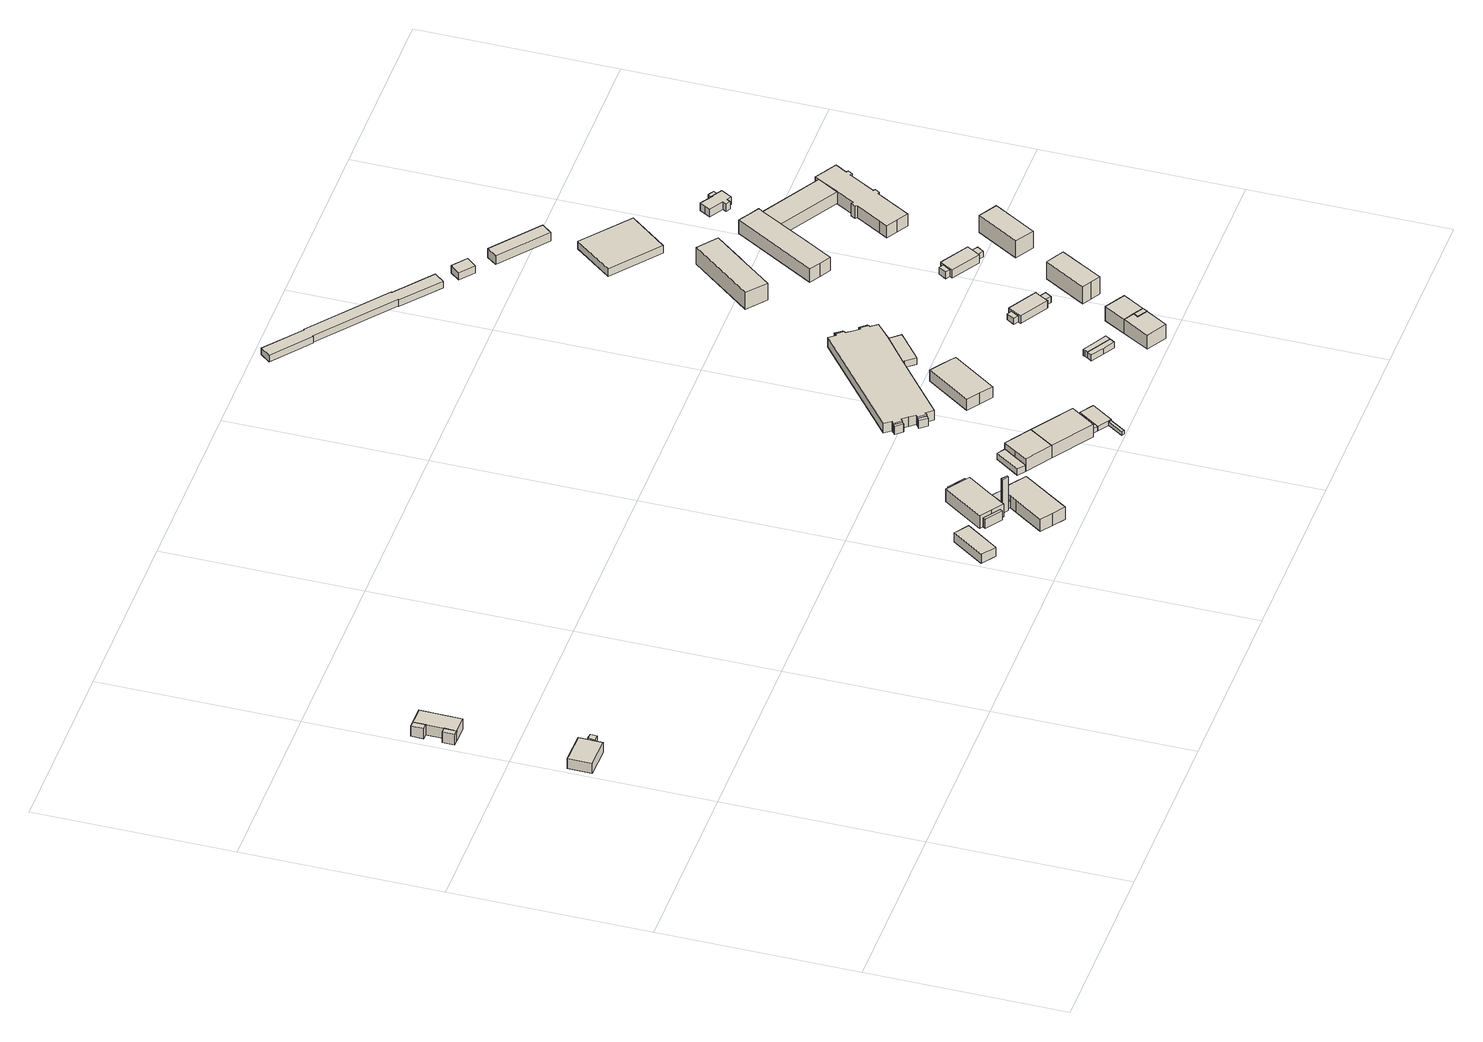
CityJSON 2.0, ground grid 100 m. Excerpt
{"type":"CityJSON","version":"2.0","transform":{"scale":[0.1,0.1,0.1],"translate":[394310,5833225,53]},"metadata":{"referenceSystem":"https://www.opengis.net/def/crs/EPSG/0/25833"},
"CityObjects":{
"building1":{"type":"Building","attributes":{"Gemeindeschluessel":"11000003","BezugspunktDach":"2200","function":"31001_2120","measuredHeight":6.38,"storeysAboveGround":1},"address":[{"country":"Germany","locality":"Berlin","thoroughfareNumber":"5 (2)","thoroughfareName":"Am Vorwerk"}],"geometry":[{"type":"Solid","lod":"1","boundaries":[[[[0,1,2,3,4]],[[5,6,7,8,9]],[[5,9,4,3]],[[6,5,3,2]],[[7,6,2,1]],[[8,7,1,0]],[[9,8,0,4]]]]}]},
"building2":{"type":"Building","attributes":{"Gemeindeschluessel":"11000003","BezugspunktDach":"2200","function":"31001_2523","measuredHeight":2.73,"storeysAboveGround":1},"address":[{"country":"Germany","locality":"Berlin","thoroughfareNumber":"5 (1)","thoroughfareName":"Am Vorwerk"}],"geometry":[{"type":"Solid","lod":"1","boundaries":[[[[10,11,12,13]],[[14,15,16,17]],[[14,17,13,12]],[[15,14,12,11]],[[16,15,11,10]],[[17,16,10,13]]]]}]},
"building3":{"type":"Building","attributes":{"Gemeindeschluessel":"11000003","function":"31001_2600"},"address":[{"country":"Germany","locality":"Berlin","thoroughfareNumber":"5","thoroughfareName":"Am Vorwerk"}],"children":["building3-1","building3-2","building3-3"]},
"building3-1":{"type":"BuildingPart","attributes":{"BezugspunktDach":"2200","measuredHeight":6.17,"storeysAboveGround":2},"parents":["building3"],"geometry":[{"type":"MultiSurface","lod":"1","boundaries":[[[18,19,20,21]],[[22,23,24,25]],[[26,27,21,28,29,30]],[[23,22,20,19]],[[24,23,19,18]],[[25,24,18,21]],[[25,21,27,26]],[[30,29,28,20,22]]]}]},
"building3-2":{"type":"BuildingPart","attributes":{"BezugspunktDach":"2200","measuredHeight":6.17,"storeysAboveGround":2},"parents":["building3"],"geometry":[{"type":"Solid","lod":"1","boundaries":[[[[21,27,31,32]],[[33,26,25,34]],[[33,34,32,31]],[[26,33,31,27]],[[34,25,21,32]],[[25,26,27,21]]]]}]},
"building3-3":{"type":"BuildingPart","attributes":{"BezugspunktDach":"2200","measuredHeight":6.17,"storeysAboveGround":2},"parents":["building3"],"geometry":[{"type":"Solid","lod":"1","boundaries":[[[[29,20,35,36]],[[37,22,30,38]],[[37,38,36,35]],[[22,37,35,20]],[[30,22,20,29]],[[38,30,29,36]]]]}]},
"building4":{"type":"Building","attributes":{"Gemeindeschluessel":"11000003","BezugspunktDach":"2200","function":"31001_2000","measuredHeight":5.25,"storeysAboveGround":1},"address":[{"country":"Germany","locality":"Berlin","thoroughfareNumber":"23 (18)","thoroughfareName":"Schönerlinder Straße"}],"geometry":[{"type":"Solid","lod":"1","boundaries":[[[[39,40,41,42]],[[43,44,45,46]],[[43,46,42,41]],[[44,43,41,40]],[[45,44,40,39]],[[46,45,39,42]]]]}]},
"building5":{"type":"Building","attributes":{"Gemeindeschluessel":"11000003","BezugspunktDach":"2200","function":"51009_1610","measuredHeight":5.3,"storeysAboveGround":0},"address":[{"country":"Germany","locality":"Berlin"}],"geometry":[{"type":"Solid","lod":"1","boundaries":[[[[47,48,49,50]],[[51,52,53,54]],[[51,54,50,49]],[[52,51,49,48]],[[53,52,48,47]],[[54,53,47,50]]]]}]},
"building6":{"type":"Building","attributes":{"Gemeindeschluessel":"11000003","BezugspunktDach":"2200","function":"31001_2000","measuredHeight":19.73,"storeysAboveGround":1},"address":[{"country":"Germany","locality":"Berlin","thoroughfareNumber":"23 (16)","thoroughfareName":"Schönerlinder Straße"}],"geometry":[{"type":"Solid","lod":"1","boundaries":[[[[55,56,57,58]],[[59,60,61,62]],[[59,62,58,57]],[[60,59,57,56]],[[61,60,56,55]],[[62,61,55,58]]]]}]},
"building7":{"type":"Building","attributes":{"Gemeindeschluessel":"11000003","BezugspunktDach":"2200","function":"31001_2000","measuredHeight":7.77,"storeysAboveGround":2},"address":[{"country":"Germany","locality":"Berlin","thoroughfareNumber":"23 (14)","thoroughfareName":"Schönerlinder Straße"}],"geometry":[{"type":"Solid","lod":"1","boundaries":[[[[63,64,65,66,67,68,69,70,71]],[[72,73,74,75,76,77,78,79,80]],[[72,80,71,70]],[[73,72,70,69]],[[74,73,69,68]],[[75,74,68,67]],[[76,75,67,66]],[[77,76,66,65]],[[78,77,65,64]],[[79,78,64,63]],[[80,79,63,71]]]]}]},
"building8":{"type":"Building","attributes":{"Gemeindeschluessel":"11000003","BezugspunktDach":"2200","function":"31001_2143","measuredHeight":8.21,"storeysAboveGround":1},"address":[{"country":"Germany","locality":"Berlin","thoroughfareNumber":"23 (17)","thoroughfareName":"Schönerlinder Straße"}],"geometry":[{"type":"Solid","lod":"1","boundaries":[[[[81,82,83,84,85,86,87,88]],[[89,90,91,92,93,94,95,96]],[[89,96,88,87]],[[90,89,87,86]],[[91,90,86,85]],[[92,91,85,84]],[[93,92,84,83]],[[94,93,83,82]],[[95,94,82,81]],[[96,95,81,88]]]]}]},
"building9":{"type":"Building","attributes":{"Gemeindeschluessel":"11000003","BezugspunktDach":"2200","function":"31001_2000","measuredHeight":6.16,"storeysAboveGround":1},"address":[{"country":"Germany","locality":"Berlin","thoroughfareNumber":"23 (15)","thoroughfareName":"Schönerlinder Straße"}],"geometry":[{"type":"Solid","lod":"1","boundaries":[[[[97,98,99,100,101,102,103,104,105,106,107,108]],[[92,109,110,111,112,113,114,115,60,59,116,93]],[[92,93,108,107]],[[109,92,107,106]],[[110,109,106,105]],[[111,110,105,104]],[[112,111,104,103]],[[113,112,103,102]],[[114,113,102,101]],[[115,114,101,100]],[[60,115,100,99]],[[59,60,99,98]],[[116,59,98,97]],[[93,116,97,108]]]]}]},
"building10":{"type":"Building","attributes":{"Gemeindeschluessel":"11000003","BezugspunktDach":"2200","function":"51009_1610","measuredHeight":6.9,"storeysAboveGround":0},"address":[{"country":"Germany","locality":"Berlin"}],"geometry":[{"type":"Solid","lod":"1","boundaries":[[[[117,118,119,120]],[[121,122,123,124]],[[121,124,120,119]],[[122,121,119,118]],[[123,122,118,117]],[[124,123,117,120]]]]}]},
"building11":{"type":"Building","attributes":{"Gemeindeschluessel":"11000003","BezugspunktDach":"2200","function":"31001_1010","measuredHeight":3.62,"storeysAboveGround":1},"address":[{"country":"Germany","locality":"Berlin","thoroughfareNumber":"23 (13)","thoroughfareName":"Schönerlinder Straße"}],"geometry":[{"type":"Solid","lod":"1","boundaries":[[[[125,126,127,128,129]],[[130,131,132,133,134]],[[130,134,129,128]],[[131,130,128,127]],[[132,131,127,126]],[[133,132,126,125]],[[134,133,125,129]]]]}]},
"building12":{"type":"Building","attributes":{"Gemeindeschluessel":"11000003","function":"31001_1010"},"address":[{"country":"Germany","locality":"Berlin","thoroughfareNumber":"23 (12)","thoroughfareName":"Schönerlinder Straße"}],"children":["building12-1","building12-2"]},
"building12-1":{"type":"BuildingPart","attributes":{"BezugspunktDach":"2200","measuredHeight":8.29,"storeysAboveGround":2},"parents":["building12"],"geometry":[{"type":"MultiSurface","lod":"1","boundaries":[[[135,136,137,138,139]],[[140,132,141,142,133]],[[140,133,139,138]],[[132,140,138,137]],[[141,132,137,136]],[[142,141,143,144,145]],[[133,142,135,139]],[[145,144,146,135]],[[136,146,144,143]]]}]},
"building12-2":{"type":"BuildingPart","attributes":{"BezugspunktDach":"2200","measuredHeight":8.22,"storeysAboveGround":2},"parents":["building12"],"geometry":[{"type":"Solid","lod":"1","boundaries":[[[[147,148,149,150,136,146,135]],[[144,143,151,152,153,154,145]],[[151,143,136,150]],[[152,151,150,149]],[[153,152,149,148]],[[154,153,148,147]],[[145,154,147,135]],[[144,145,135,146]],[[144,146,136,143]]]]}]},
"building13":{"type":"Building","attributes":{"Gemeindeschluessel":"11000003","BezugspunktDach":"2200","function":"51009_1610","measuredHeight":4.7,"storeysAboveGround":0},"address":[{"country":"Germany","locality":"Berlin"}],"geometry":[{"type":"Solid","lod":"1","boundaries":[[[[155,156,157,158]],[[159,160,161,162]],[[159,162,158,157]],[[160,159,157,156]],[[161,160,156,155]],[[162,161,155,158]]]]}]},
"building14":{"type":"Building","attributes":{"Gemeindeschluessel":"11000003","BezugspunktDach":"2200","function":"51009_1610","measuredHeight":2,"storeysAboveGround":0},"address":[{"country":"Germany","locality":"Berlin"}],"geometry":[{"type":"Solid","lod":"1","boundaries":[[[[163,164,165,166]],[[167,168,169,170]],[[167,170,166,165]],[[168,167,165,164]],[[169,168,164,163]],[[170,169,163,166]]]]}]},
"building15":{"type":"Building","attributes":{"Gemeindeschluessel":"11000003","BezugspunktDach":"2200","function":"51009_1610","measuredHeight":4.61,"storeysAboveGround":0},"address":[{"country":"Germany","locality":"Berlin"}],"geometry":[{"type":"Solid","lod":"1","boundaries":[[[[171,172,173,174]],[[175,176,177,178]],[[175,178,174,173]],[[176,175,173,172]],[[177,176,172,171]],[[178,177,171,174]]]]}]},
"building16":{"type":"Building","attributes":{"Gemeindeschluessel":"11000003","BezugspunktDach":"2200","function":"31001_1010","measuredHeight":2.83,"storeysAboveGround":1},"address":[{"country":"Germany","locality":"Berlin","thoroughfareNumber":"23 (11)","thoroughfareName":"Schönerlinder Straße"}],"geometry":[{"type":"Solid","lod":"1","boundaries":[[[[179,180,181,182]],[[183,184,185,186]],[[183,186,182,181]],[[184,183,181,180]],[[185,184,180,179]],[[186,185,179,182]]]]}]},
"building17":{"type":"Building","attributes":{"Gemeindeschluessel":"11000003","BezugspunktDach":"2200","function":"51009_1610","measuredHeight":2.83,"storeysAboveGround":0},"address":[{"country":"Germany","locality":"Berlin"}],"geometry":[{"type":"Solid","lod":"1","boundaries":[[[[187,188,189,180,179]],[[184,190,191,192,185]],[[184,185,179,180]],[[190,184,180,189]],[[191,190,189,188]],[[192,191,188,187]],[[185,192,187,179]]]]}]},
"building18":{"type":"Building","attributes":{"Gemeindeschluessel":"11000003","BezugspunktDach":"2200","function":"31001_2000","measuredHeight":7.4,"storeysAboveGround":1},"address":[{"country":"Germany","locality":"Berlin","thoroughfareNumber":"23 (22)","thoroughfareName":"Schönerlinder Straße"}],"geometry":[{"type":"Solid","lod":"1","boundaries":[[[[193,194,195,196,197,198]],[[199,200,201,202,203,204]],[[199,204,198,197]],[[200,199,197,196]],[[201,200,196,195]],[[202,201,195,194]],[[203,202,194,193]],[[204,203,193,198]]]]}]},
"building19":{"type":"Building","attributes":{"Gemeindeschluessel":"11000003","BezugspunktDach":"2200","function":"31001_2000","measuredHeight":6.64,"storeysAboveGround":1},"address":[{"country":"Germany","locality":"Berlin","thoroughfareNumber":"23 (24)","thoroughfareName":"Schönerlinder Straße"}],"geometry":[{"type":"Solid","lod":"1","boundaries":[[[[205,206,207,208,209,210,211,212,213,214,215,216,217,218,219,220,221,222,223,224,225,226,227,228,229,230]],[[231,232,233,234,235,236,237,238,239,240,241,242,243,244,245,246,247,176,175,248,249,250,160,159,251,252]],[[231,252,230,229]],[[232,231,229,228]],[[233,232,228,227]],[[234,233,227,226]],[[235,234,226,225]],[[236,235,225,224]],[[237,236,224,223]],[[238,237,223,222]],[[239,238,222,221]],[[240,239,221,220]],[[241,240,220,219]],[[242,241,219,218]],[[243,242,218,217]],[[244,243,217,216]],[[245,244,216,215]],[[246,245,215,214]],[[247,246,214,213]],[[176,247,213,212]],[[175,176,212,211]],[[248,175,211,210]],[[249,248,210,209]],[[250,249,209,208]],[[160,250,208,207]],[[159,160,207,206]],[[251,159,206,205]],[[252,251,205,230]]]]}]},
"building20":{"type":"Building","attributes":{"Gemeindeschluessel":"11000003","BezugspunktDach":"2200","function":"31001_2000","measuredHeight":3.79,"storeysAboveGround":1},"address":[{"country":"Germany","locality":"Berlin","thoroughfareNumber":"23 (23)","thoroughfareName":"Schönerlinder Straße"}],"geometry":[{"type":"Solid","lod":"1","boundaries":[[[[253,254,255,256,257]],[[258,259,260,261,262]],[[258,262,257,256]],[[259,258,256,255]],[[260,259,255,254]],[[261,260,254,253]],[[262,261,253,257]]]]}]},
"building21":{"type":"Building","attributes":{"Gemeindeschluessel":"11000003","BezugspunktDach":"2200","function":"31001_2723","measuredHeight":3.43,"storeysAboveGround":1},"address":[{"country":"Germany","locality":"Berlin","thoroughfareNumber":"25A (1)","thoroughfareName":"Schönerlinder Straße"}],"geometry":[{"type":"Solid","lod":"1","boundaries":[[[[263,264,265,266,267]],[[268,269,270,271,272]],[[268,272,267,266]],[[269,268,266,265]],[[270,269,265,264]],[[271,270,264,263]],[[272,271,263,267]]]]}]},
"building22":{"type":"Building","attributes":{"Gemeindeschluessel":"11000003","BezugspunktDach":"2200","function":"31001_2723","measuredHeight":3.65,"storeysAboveGround":1},"address":[{"country":"Germany","locality":"Berlin","thoroughfareNumber":"25 (1)","thoroughfareName":"Schönerlinder Straße"}],"geometry":[{"type":"Solid","lod":"1","boundaries":[[[[273,274,275,276,277,278,279]],[[280,281,282,283,284,269,268]],[[280,268,279,278]],[[281,280,278,277]],[[282,281,277,276]],[[283,282,276,275]],[[284,283,275,274]],[[269,284,274,273]],[[268,269,273,279]]]]}]},
"building23":{"type":"Building","attributes":{"Gemeindeschluessel":"11000003","BezugspunktDach":"2200","function":"51009_1610","measuredHeight":4.56,"storeysAboveGround":0},"address":[{"country":"Germany","locality":"Berlin"}],"geometry":[{"type":"Solid","lod":"1","boundaries":[[[[285,286,287,288]],[[289,290,291,292]],[[289,292,288,287]],[[290,289,287,286]],[[291,290,286,285]],[[292,291,285,288]]]]}]},
"building24":{"type":"Building","attributes":{"Gemeindeschluessel":"11000003","BezugspunktDach":"2200","function":"31001_1010","measuredHeight":8.26,"storeysAboveGround":2},"address":[{"country":"Germany","locality":"Berlin","thoroughfareNumber":"25A","thoroughfareName":"Schönerlinder Straße"}],"geometry":[{"type":"Solid","lod":"1","boundaries":[[[[293,294,295,296,297,298]],[[299,300,301,302,303,304]],[[299,304,298,297]],[[300,299,297,296]],[[301,300,296,295]],[[302,301,295,294]],[[303,302,294,293]],[[304,303,293,298]]]]}]},
"building25":{"type":"Building","attributes":{"Gemeindeschluessel":"11000003","BezugspunktDach":"2200","function":"51009_1610","measuredHeight":4.65,"storeysAboveGround":0},"address":[{"country":"Germany","locality":"Berlin"}],"geometry":[{"type":"Solid","lod":"1","boundaries":[[[[305,306,307,308]],[[309,310,311,312]],[[309,312,308,307]],[[310,309,307,306]],[[311,310,306,305]],[[312,311,305,308]]]]}]},
"building26":{"type":"Building","attributes":{"Gemeindeschluessel":"11000003","BezugspunktDach":"2200","function":"31001_2000","measuredHeight":3.79,"storeysAboveGround":1},"address":[{"country":"Germany","locality":"Berlin","thoroughfareNumber":"28 (11)","thoroughfareName":"Schönerlinder Straße"}],"geometry":[{"type":"Solid","lod":"1","boundaries":[[[[313,314,315,316,317,318,319,320,321,322,323,324]],[[325,326,327,328,329,330,331,332,333,334,335,336]],[[325,336,324,323]],[[326,325,323,322]],[[327,326,322,321]],[[328,327,321,320]],[[329,328,320,319]],[[330,329,319,318]],[[331,330,318,317]],[[332,331,317,316]],[[333,332,316,315]],[[334,333,315,314]],[[335,334,314,313]],[[336,335,313,324]]]]}]},
"building27":{"type":"Building","attributes":{"Gemeindeschluessel":"11000003","function":"31001_1010"},"address":[{"country":"Germany","locality":"Berlin","thoroughfareNumber":"25, 25B","thoroughfareName":"Schönerlinder Straße"}],"children":["building27-1","building27-2"]},
"building27-1":{"type":"BuildingPart","attributes":{"BezugspunktDach":"2200","measuredHeight":8.39,"storeysAboveGround":2},"parents":["building27"],"geometry":[{"type":"MultiSurface","lod":"1","boundaries":[[[337,338,339,340]],[[341,342,343,299]],[[341,299,340,339]],[[342,341,339,338]],[[343,342,338,337]],[[299,300,344,340]],[[343,337,344,300]]]}]},
"building27-2":{"type":"BuildingPart","attributes":{"BezugspunktDach":"2200","measuredHeight":8.39,"storeysAboveGround":2},"parents":["building27"],"geometry":[{"type":"MultiSurface","lod":"1","boundaries":[[[345,337,344,346]],[[300,343,302,301]],[[300,301,346,344]],[[302,343,337,345]],[[301,302,345,346]],[[343,347,300,344,348,337]]]}]},
"building28":{"type":"Building","attributes":{"Gemeindeschluessel":"11000003","BezugspunktDach":"2200","function":"31001_2723","measuredHeight":3.4,"storeysAboveGround":1},"address":[{"country":"Germany","locality":"Berlin","thoroughfareNumber":"26 (3)","thoroughfareName":"Schönerlinder Straße"}],"geometry":[{"type":"Solid","lod":"1","boundaries":[[[[349,350,351,352]],[[353,354,355,356]],[[353,356,352,351]],[[354,353,351,350]],[[355,354,350,349]],[[356,355,349,352]]]]}]},
"building29":{"type":"Building","attributes":{"Gemeindeschluessel":"11000003","BezugspunktDach":"2200","function":"31001_2723","measuredHeight":4.55,"storeysAboveGround":1},"address":[{"country":"Germany","locality":"Berlin","thoroughfareNumber":"26 (2)","thoroughfareName":"Schönerlinder Straße"}],"geometry":[{"type":"Solid","lod":"1","boundaries":[[[[357,358,359,360,361,362,363,364]],[[365,366,367,368,369,370,371,372]],[[365,372,364,363]],[[366,365,363,362]],[[367,366,362,361]],[[368,367,361,360]],[[369,368,360,359]],[[370,369,359,358]],[[371,370,358,357]],[[372,371,357,364]]]]}]},
"building30":{"type":"Building","attributes":{"Gemeindeschluessel":"11000003","BezugspunktDach":"2200","function":"31001_2723","measuredHeight":3.77,"storeysAboveGround":1},"address":[{"country":"Germany","locality":"Berlin","thoroughfareNumber":"26 (1)","thoroughfareName":"Schönerlinder Straße"}],"geometry":[{"type":"Solid","lod":"1","boundaries":[[[[373,374,375,376,377,378]],[[379,369,380,381,382,370]],[[379,370,378,377]],[[369,379,377,376]],[[380,369,376,375]],[[381,380,375,374]],[[382,381,374,373]],[[370,382,373,378]]]]}]},
"building31":{"type":"Building","attributes":{"Gemeindeschluessel":"11000003","BezugspunktDach":"2200","function":"31001_1010","measuredHeight":10.59,"storeysAboveGround":2},"address":[{"country":"Germany","locality":"Berlin","thoroughfareNumber":"26, 26A, 26B, 26C","thoroughfareName":"Schönerlinder Straße"}],"geometry":[{"type":"Solid","lod":"1","boundaries":[[[[383,384,385,386,387,388]],[[389,390,391,392,393,394]],[[389,394,388,387]],[[390,389,387,386]],[[391,390,386,385]],[[392,391,385,384]],[[393,392,384,383]],[[394,393,383,388]]]]}]},
"building32":{"type":"Building","attributes":{"Gemeindeschluessel":"11000003","BezugspunktDach":"2200","function":"31001_2000","measuredHeight":9.78,"storeysAboveGround":3},"address":[{"country":"Germany","locality":"Berlin","thoroughfareNumber":"28 (5)","thoroughfareName":"Schönerlinder Straße"}],"geometry":[{"type":"Solid","lod":"1","boundaries":[[[[395,396,397,398,399,400]],[[401,402,403,404,405,406]],[[401,406,400,399]],[[402,401,399,398]],[[403,402,398,397]],[[404,403,397,396]],[[405,404,396,395]],[[406,405,395,400]]]]}]},
"building33":{"type":"Building","attributes":{"Gemeindeschluessel":"11000003","BezugspunktDach":"2200","function":"51009_1610","measuredHeight":2.9,"storeysAboveGround":0},"address":[{"country":"Germany","locality":"Berlin"}],"geometry":[{"type":"Solid","lod":"1","boundaries":[[[[407,408,409,410]],[[411,412,413,414]],[[411,414,410,409]],[[412,411,409,408]],[[413,412,408,407]],[[414,413,407,410]]]]}]},
"building34":{"type":"Building","attributes":{"Gemeindeschluessel":"11000003","BezugspunktDach":"2200","function":"31001_2723","measuredHeight":4.94,"storeysAboveGround":1},"address":[{"country":"Germany","locality":"Berlin","thoroughfareNumber":"27D (2)","thoroughfareName":"Schönerlinder Straße"}],"geometry":[{"type":"Solid","lod":"1","boundaries":[[[[415,416,417,418]],[[419,420,421,422]],[[419,422,418,417]],[[420,419,417,416]],[[421,420,416,415]],[[422,421,415,418]]]]}]},
"building35":{"type":"Building","attributes":{"Gemeindeschluessel":"11000003","BezugspunktDach":"2200","function":"31001_2000","measuredHeight":4.29,"storeysAboveGround":1},"address":[{"country":"Germany","locality":"Berlin","thoroughfareNumber":"28 (10)","thoroughfareName":"Schönerlinder Straße"}],"geometry":[{"type":"Solid","lod":"1","boundaries":[[[[423,424,425,426]],[[427,428,429,430]],[[427,430,426,425]],[[428,427,425,424]],[[429,428,424,423]],[[430,429,423,426]]]]}]},
"building36":{"type":"Building","attributes":{"Gemeindeschluessel":"11000003","BezugspunktDach":"2200","function":"31001_2723","measuredHeight":5.1,"storeysAboveGround":1},"address":[{"country":"Germany","locality":"Berlin","thoroughfareNumber":"27D","thoroughfareName":"Schönerlinder Straße"}],"geometry":[{"type":"Solid","lod":"1","boundaries":[[[[431,432,433,434,435,436,437,438]],[[439,440,420,441,442,443,444,445]],[[439,445,438,437]],[[440,439,437,436]],[[420,440,436,435]],[[441,420,435,434]],[[442,441,434,433]],[[443,442,433,432]],[[444,443,432,431]],[[445,444,431,438]]]]}]},
"building37":{"type":"Building","attributes":{"Gemeindeschluessel":"11000003","BezugspunktDach":"2200","function":"31001_2723","measuredHeight":3.42,"storeysAboveGround":1},"address":[{"country":"Germany","locality":"Berlin","thoroughfareNumber":"27D (1)","thoroughfareName":"Schönerlinder Straße"}],"geometry":[{"type":"Solid","lod":"1","boundaries":[[[[446,447,448,449]],[[450,451,452,453]],[[450,453,449,448]],[[451,450,448,447]],[[452,451,447,446]],[[453,452,446,449]]]]}]},
"building38":{"type":"Building","attributes":{"Gemeindeschluessel":"11000003","BezugspunktDach":"2200","function":"31001_2000","measuredHeight":10.05,"storeysAboveGround":2},"address":[{"country":"Germany","locality":"Berlin","thoroughfareNumber":"28 (4)","thoroughfareName":"Schönerlinder Straße"}],"geometry":[{"type":"Solid","lod":"1","boundaries":[[[[454,455,456,457,458,459,460,461,462]],[[463,464,465,466,467,468,469,470,471]],[[463,471,462,461]],[[464,463,461,460]],[[465,464,460,459]],[[466,465,459,458]],[[467,466,458,457]],[[468,467,457,456]],[[469,468,456,455]],[[470,469,455,454]],[[471,470,454,462]]]]}]},
"building39":{"type":"Building","attributes":{"Gemeindeschluessel":"11000003","BezugspunktDach":"2200","function":"31001_2000","measuredHeight":4.39,"storeysAboveGround":1},"address":[{"country":"Germany","locality":"Berlin","thoroughfareNumber":"28 (7)","thoroughfareName":"Schönerlinder Straße"}],"geometry":[{"type":"Solid","lod":"1","boundaries":[[[[472,473,474,475]],[[476,477,478,479]],[[476,479,475,474]],[[477,476,474,473]],[[478,477,473,472]],[[479,478,472,475]]]]}]},
"building40":{"type":"Building","attributes":{"Gemeindeschluessel":"11000003","BezugspunktDach":"2200","function":"31001_2000","measuredHeight":5.08,"storeysAboveGround":1},"address":[{"country":"Germany","locality":"Berlin","thoroughfareNumber":"28 (9)","thoroughfareName":"Schönerlinder Straße"}],"geometry":[{"type":"Solid","lod":"1","boundaries":[[[[480,481,482,483]],[[484,485,486,487]],[[484,487,483,482]],[[485,484,482,481]],[[486,485,481,480]],[[487,486,480,483]]]]}]},
"building41":{"type":"Building","attributes":{"Gemeindeschluessel":"11000003","BezugspunktDach":"2200","function":"31001_1010","measuredHeight":10.46,"storeysAboveGround":2},"address":[{"country":"Germany","locality":"Berlin","thoroughfareNumber":"27, 27A, 27B, 27C","thoroughfareName":"Schönerlinder Straße"}],"geometry":[{"type":"Solid","lod":"1","boundaries":[[[[488,489,490,491,492]],[[493,494,495,496,497]],[[493,497,492,491]],[[494,493,491,490]],[[495,494,490,489]],[[496,495,489,488]],[[497,496,488,492]]]]}]},
"building42":{"type":"Building","attributes":{"Gemeindeschluessel":"11000003","BezugspunktDach":"2200","function":"31001_2000","measuredHeight":6.84,"storeysAboveGround":2},"address":[{"country":"Germany","locality":"Berlin","thoroughfareNumber":"28 (3)","thoroughfareName":"Schönerlinder Straße"}],"geometry":[{"type":"Solid","lod":"1","boundaries":[[[[498,499,500,501]],[[502,503,504,505]],[[502,505,501,500]],[[503,502,500,499]],[[504,503,499,498]],[[505,504,498,501]]]]}]},
"building43":{"type":"Building","attributes":{"Gemeindeschluessel":"11000003","function":"31001_2000"},"address":[{"country":"Germany","locality":"Berlin","thoroughfareNumber":"28 (6)","thoroughfareName":"Schönerlinder Straße"}],"children":["building43-1","building43-2"]},
"building43-1":{"type":"BuildingPart","attributes":{"BezugspunktDach":"2200","measuredHeight":4.93,"storeysAboveGround":1},"parents":["building43"],"geometry":[{"type":"MultiSurface","lod":"1","boundaries":[[[506,507,508,509,510,511,512,513,514,515,516,517,518]],[[519,520,521,522,523,524,525,526,527,528,529,530,531]],[[519,531,518,517]],[[520,519,517,516]],[[521,520,516,515]],[[522,521,515,514]],[[532,533,534,514,513]],[[524,523,513,512]],[[525,524,512,511]],[[526,525,511,510]],[[527,526,510,509]],[[528,527,509,508]],[[529,528,508,507]],[[530,529,507,506]],[[531,530,506,518]],[[535,523,536,537,533,532]],[[537,522,534,533]]]}]},
"building43-2":{"type":"BuildingPart","attributes":{"BezugspunktDach":"2200","measuredHeight":3.41,"storeysAboveGround":1},"parents":["building43"],"geometry":[{"type":"MultiSurface","lod":"1","boundaries":[[[533,532,538,539,540,534]],[[541,542,543,523,537,522]],[[541,522,534,540]],[[542,541,540,539]],[[543,542,539,538]],[[523,543,538,532]],[[537,523,532,533]],[[537,533,534,522,544]]]}]},
"building44":{"type":"Building","attributes":{"Gemeindeschluessel":"11000003","BezugspunktDach":"2200","function":"31001_2000","measuredHeight":9.96,"storeysAboveGround":1},"address":[{"country":"Germany","locality":"Berlin","thoroughfareNumber":"28","thoroughfareName":"Schönerlinder Straße"}],"geometry":[{"type":"Solid","lod":"1","boundaries":[[[[545,546,547,548,549,550,551,552,553,554,555,556,557,558,559,560,561,562,563,564,565,566]],[[567,568,569,570,571,572,573,574,575,576,577,578,579,580,581,582,583,584,585,586,587,588]],[[567,588,566,565]],[[568,567,565,564]],[[569,568,564,563]],[[570,569,563,562]],[[571,570,562,561]],[[572,571,561,560]],[[573,572,560,559]],[[574,573,559,558]],[[575,574,558,557]],[[576,575,557,556]],[[577,576,556,555]],[[578,577,555,554]],[[579,578,554,553]],[[580,579,553,552]],[[581,580,552,551]],[[582,581,551,550]],[[583,582,550,549]],[[584,583,549,548]],[[585,584,548,547]],[[586,585,547,546]],[[587,586,546,545]],[[588,587,545,566]]]]}]}
},
"vertices":[
[168,1602,84],[169,1662,84],[170,1722,84],[10,1725,84],[8,1605,84],[10,1725,25],[170,1722,25],[169,1662,25],[168,1602,25],[8,1605,25],
[254,1656,45],[255,1692,45],[225,1693,45],[224,1657,45],[225,1693,18],[255,1692,18],[254,1656,18],[224,1657,18],
[140,2267,88],[143,2479,88],[52,2480,88],[49,2268,88],[52,2480,27],[143,2479,27],[140,2267,27],[49,2268,27],[50,2330,27],[50,2330,88],[52,2471,88],[51,2418,88],[51,2418,27],
[20,2330,88],[19,2269,88],[20,2330,27],[19,2269,27],
[22,2481,88],[21,2419,88],[22,2481,27],[21,2419,27],
[2097,309,57],[2212,474,57],[2142,523,57],[2027,358,57],[2142,523,4],[2212,474,4],[2097,309,4],[2027,358,4],
[2353,356,63],[2361,368,63],[2278,425,63],[2271,413,63],[2278,425,10],[2361,368,10],[2353,356,10],[2271,413,10],
[2426,349,208],[2432,357,208],[2405,377,208],[2399,367,208],[2405,377,10],[2432,357,10],[2426,349,10],[2399,367,10],
[2385,124,79],[2445,82,79],[2608,319,79],[2549,361,79],[2528,375,79],[2489,402,79],[2450,346,79],[2426,311,79],[2326,165,79],[2426,311,8],[2450,346,8],[2489,402,8],[2528,375,8],[2549,361,8],[2608,319,8],[2445,82,8],[2385,124,8],[2326,165,8],
[2319,397,85],[2377,357,85],[2395,384,85],[2434,440,85],[2519,564,85],[2462,604,85],[2405,643,85],[2261,437,85],[2405,643,10],[2462,604,10],[2519,564,10],[2434,440,10],[2395,384,10],[2377,357,10],[2319,397,10],[2261,437,10],
[2403,379,50],[2405,377,50],[2432,357,50],[2450,346,50],[2475,382,50],[2489,402,50],[2528,375,50],[2537,391,50],[2452,450,50],[2441,434,50],[2434,440,50],[2395,384,50],[2441,434,10],[2452,450,10],[2537,391,10],[2528,375,10],[2489,402,10],[2475,382,10],[2450,346,10],[2403,379,10],
[2503,575,79],[2512,585,79],[2430,642,79],[2421,632,79],[2430,642,10],[2512,585,10],[2503,575,10],[2421,632,10],
[2723,358,47],[2808,483,47],[2795,491,47],[2769,509,47],[2685,385,47],[2769,509,11],[2795,491,11],[2808,483,11],[2723,358,11],[2685,385,11],
[2851,272,85],[2934,398,85],[2808,483,85],[2765,420,85],[2723,358,85],[2765,420,11],[2934,398,11],[2851,272,11],[2934,398,12],[2893,335,12],[2851,272,12],[2893,335,85],
[3055,135,85],[3067,151,85],[3098,197,85],[3140,259,85],[3140,259,12],[3098,197,12],[3067,151,12],[3055,135,12],
[2838,979,55],[2849,988,55],[2820,1023,55],[2808,1012,55],[2820,1023,8],[2849,988,8],[2838,979,8],[2808,1012,8],
[3114,4,34],[3167,83,34],[3153,91,34],[3101,13,34],[3153,91,14],[3167,83,14],[3114,4,14],[3101,13,14],
[2913,884,54],[2926,895,54],[2898,930,54],[2885,920,54],[2898,930,8],[2926,895,8],[2913,884,8],[2885,920,8],
[3100,128,41],[3174,236,41],[3140,259,41],[3067,151,41],[3140,259,13],[3174,236,13],[3100,128,13],[3067,151,13],
[3153,91,41],[3167,83,41],[3241,191,41],[3241,191,13],[3167,83,13],[3153,91,13],
[3130,703,78],[3192,659,78],[3349,885,78],[3287,928,78],[3224,972,78],[3067,746,78],[3224,972,14],[3287,928,14],[3349,885,14],[3192,659,14],[3130,703,14],[3067,746,14],
[2831,1032,63],[2820,1023,63],[2849,988,63],[2860,997,63],[2884,968,63],[2907,939,63],[2898,930,63],[2926,895,63],[2935,904,63],[2964,870,63],[3197,1059,63],[3212,1071,63],[3274,1121,63],[3416,1233,63],[3492,1300,63],[3465,1334,63],[3472,1341,63],[3444,1375,63],[3436,1369,63],[3413,1398,63],[3390,1428,63],[3397,1436,63],[3369,1468,63],[3360,1461,63],[3333,1495,63],[2804,1066,63],[3333,1495,8],[3360,1461,8],[3369,1468,8],[3397,1436,8],[3390,1428,8],[3413,1398,8],[3436,1369,8],[3444,1375,8],[3472,1341,8],[3465,1334,8],[3492,1300,8],[3416,1233,8],[3274,1121,8],[3212,1071,8],[3197,1059,8],[2964,870,8],[2935,904,8],[2907,939,8],[2884,968,8],[2860,997,8],[2831,1032,8],[2804,1066,8],
[3283,1110,54],[3321,1064,54],[3463,1179,54],[3416,1233,54],[3274,1121,54],[3416,1233,16],[3463,1179,16],[3321,1064,16],[3283,1110,16],[3274,1121,16],
[3642,265,52],[3699,231,52],[3714,256,52],[3592,327,52],[3578,304,52],[3592,327,18],[3714,256,18],[3699,231,18],[3642,265,18],[3578,304,18],
[3714,256,53],[3722,269,53],[3730,282,53],[3671,315,53],[3606,352,53],[3599,340,53],[3592,327,53],[3599,340,18],[3606,352,18],[3671,315,18],[3730,282,18],[3722,269,18],
[3397,1436,55],[3409,1445,55],[3381,1478,55],[3369,1468,55],[3381,1478,9],[3409,1445,9],[3397,1436,9],[3369,1468,9],
[3835,25,101],[3900,135,101],[3849,165,101],[3864,189,101],[3812,219,101],[3733,84,101],[3812,219,19],[3864,189,19],[3849,165,19],[3900,135,19],[3835,25,19],[3733,84,19],
[3472,1341,55],[3483,1352,55],[3455,1383,55],[3444,1375,55],[3455,1383,9],[3483,1352,9],[3472,1341,9],[3444,1375,9],
[2665,3760,47],[2668,3763,47],[3039,3466,47],[3036,3463,47],[3227,3309,47],[3267,3359,47],[3080,3510,47],[3083,3514,47],[2704,3817,47],[2701,3814,47],[2514,3964,47],[2474,3914,47],[2514,3964,9],[2701,3814,9],[2704,3817,9],[3083,3514,9],[3080,3510,9],[3267,3359,9],[3227,3309,9],[3036,3463,9],[3039,3466,9],[2668,3763,9],[2665,3760,9],[2474,3914,9],
[3914,160,103],[3978,268,103],[3876,328,103],[3812,219,103],[3876,328,19],[3978,268,19],[3914,160,19],[3864,189,103],
[3900,135,103],[3849,165,103],[3904,165,19],[3876,182,103],
[3748,708,55],[3773,748,55],[3749,761,55],[3725,722,55],[3749,761,21],[3773,748,21],[3748,708,21],[3725,722,21],
[3885,609,65],[3895,627,65],[3914,659,65],[3925,678,65],[3781,762,65],[3773,748,65],[3748,708,65],[3740,694,65],[3748,708,20],[3773,748,20],[3781,762,20],[3925,678,20],[3914,659,20],[3895,627,20],[3885,609,20],[3740,694,20],
[3930,606,55],[3940,622,55],[3950,638,55],[3914,659,55],[3905,643,55],[3895,627,55],[3905,643,20],[3950,638,20],[3940,622,20],[3930,606,20],
[4012,437,118],[4059,411,118],[4183,626,118],[4137,652,118],[4092,677,118],[3964,463,118],[4092,677,18],[4137,652,18],[4183,626,18],[4059,411,18],[4012,437,18],[3964,463,18],
[3572,1857,113],[3687,2001,113],[3708,2028,113],[3823,2171,113],[3726,2248,113],[3476,1935,113],[3726,2248,15],[3823,2171,15],[3708,2028,15],[3687,2001,15],[3572,1857,15],[3476,1935,15],
[3705,1986,53],[3727,2013,53],[3708,2028,53],[3687,2001,53],[3708,2028,24],[3727,2013,24],[3705,1986,24],[3687,2001,24],
[3975,1105,60],[4000,1145,60],[3977,1158,60],[3954,1119,60],[3977,1158,20],[4000,1145,20],[3975,1105,20],[3954,1119,20],
[3372,3199,53],[3413,3249,53],[3341,3306,53],[3301,3256,53],[3341,3306,10],[3413,3249,10],[3372,3199,10],[3301,3256,10],
[4111,1005,67],[4131,1039,67],[4152,1073,67],[4008,1159,67],[4000,1145,67],[3997,1140,67],[3987,1125,67],[3967,1091,67],[3987,1125,20],[3997,1140,20],[4008,1159,20],[4152,1073,20],[4131,1039,20],[4111,1005,20],[3967,1091,20],
[4155,1001,55],[4177,1034,55],[4142,1057,55],[4121,1022,55],[4142,1057,21],[4177,1034,21],[4155,1001,21],[4121,1022,21],
[3797,1673,101],[3852,1641,101],[3930,1774,101],[4023,1935,101],[4086,2042,101],[4097,2060,101],[4043,2092,101],[3989,2124,101],[3742,1706,101],[3989,2124,23],[4043,2092,23],[4097,2060,23],[4086,2042,23],[4023,1935,23],[3930,1774,23],[3852,1641,23],[3797,1673,23],[3742,1706,23],
[3762,2417,56],[3916,2608,56],[3678,2801,56],[3524,2608,56],[3678,2801,12],[3916,2608,12],[3762,2417,12],[3524,2608,12],
[3699,2938,60],[3739,2988,60],[3500,3179,60],[3460,3129,60],[3500,3179,9],[3739,2988,9],[3699,2938,9],[3460,3129,9],
[4286,800,120],[4415,1017,120],[4369,1044,120],[4323,1072,120],[4193,856,120],[4323,1072,21],[4369,1044,21],[4415,1017,21],[4286,800,21],[4193,856,21],
[4328,1755,93],[4392,1863,93],[4086,2042,93],[4023,1935,93],[4086,2042,25],[4392,1863,25],[4328,1755,25],[4023,1935,25],
[4137,2245,66],[4127,2227,66],[4149,2214,66],[4159,2232,66],[4183,2219,66],[4198,2245,66],[4215,2274,66],[4197,2285,66],[4166,2304,66],[4164,2301,66],[4098,2342,66],[4082,2314,66],[4066,2287,66],[4082,2314,22],[4098,2342,22],[4164,2301,22],[4166,2304,22],[4197,2285,22],[4215,2274,22],[4198,2245,22],[4183,2219,22],[4159,2232,22],[4149,2214,22],[4127,2227,22],[4137,2245,22],[4066,2287,22],[4197,2285,54],[4182,2294,54],[4166,2304,54],[4197,2285,36],[4193,2287,22],[4182,2294,22],
[4213,2313,54],[4198,2321,54],[4183,2329,54],[4183,2329,22],[4198,2321,22],[4213,2313,22],[4171,2301,22],
[4211,1430,96],[4267,1398,96],[4370,1574,96],[4380,1568,96],[4394,1592,96],[4384,1598,96],[4462,1733,96],[4473,1727,96],[4487,1750,96],[4476,1757,96],[4512,1817,96],[4509,1819,96],[4457,1849,96],[4402,1882,96],[4392,1863,96],[4328,1755,96],[4273,1662,96],[4262,1668,96],[4248,1644,96],[4259,1638,96],[4181,1506,96],[4155,1463,96],[4181,1506,24],[4259,1638,24],[4248,1644,24],[4262,1668,24],[4273,1662,24],[4328,1755,24],[4392,1863,24],[4402,1882,24],[4457,1849,24],[4509,1819,24],[4512,1817,24],[4476,1757,24],[4487,1750,24],[4473,1727,24],[4462,1733,24],[4384,1598,24],[4394,1592,24],[4380,1568,24],[4370,1574,24],[4267,1398,24],[4211,1430,24],[4155,1463,24]
]}
